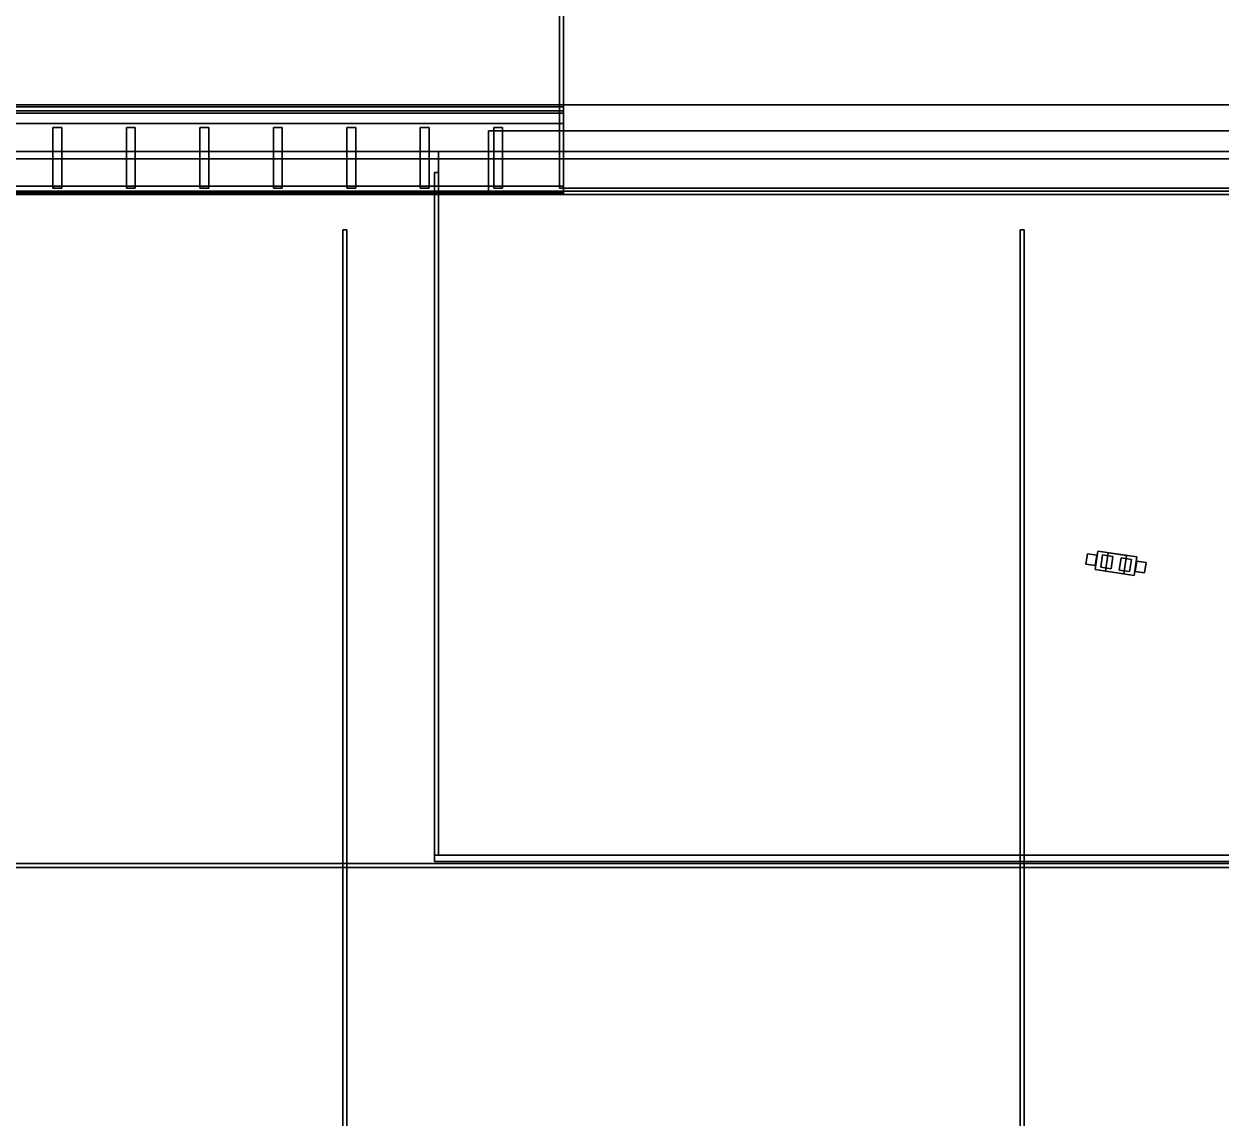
# Model space of a CAD drawing. Header units: metres. Extents: x -0.1 to 82.2, y -0.1 to 82.7.
# Drawn here: x 29.42 to 40.91, y 17.08 to 27.58 of the extents above; entities that cross this region are included whole.
import ezdxf

# ---------------------------------------------------------------- set-up
doc = ezdxf.new("R2010")
doc.units = ezdxf.units.M
for name, color, linetype in [('Entourage_Figures', 7, 'CONTINUOUS'), ('Entrance_Canopy', 7, 'CONTINUOUS'), ('Entrance_Portal', 7, 'CONTINUOUS'), ('Floor_Plates', 7, 'CONTINUOUS'), ('Podium_Fins', 7, 'CONTINUOUS'), ('Podium_Glazing', 7, 'CONTINUOUS'), ('Podium_Terrace', 7, 'CONTINUOUS'), ('Podium_Walls', 7, 'CONTINUOUS'), ('Site_Joints', 7, 'CONTINUOUS'), ('Site_Plaza', 7, 'CONTINUOUS')]:
    doc.layers.add(name, color=color, linetype=linetype)

msp = doc.modelspace()

# ---------------------------------------------------------------- linework, layer by layer
at = {"layer": 'Entourage_Figures'}
for points in [[(39.699, 22.339, 0.8), (39.726, 22.517, 0.8), (40.101, 22.461, 0.8), (40.074, 22.283, 0.8)], [(39.699, 22.339, 1.38), (40.074, 22.283, 1.38), (40.101, 22.461, 1.38), (39.726, 22.517, 1.38)], [(39.699, 22.339, 0.8), (39.699, 22.339, 1.38), (39.726, 22.517, 1.38), (39.726, 22.517, 0.8)], [(39.726, 22.517, 0.8), (39.726, 22.517, 1.38), (40.101, 22.461, 1.38), (40.101, 22.461, 0.8)], [(39.611, 22.393, 0.92), (39.626, 22.492, 0.92), (39.715, 22.479, 0.92), (39.7, 22.38, 0.92)], [(39.611, 22.393, 1.34), (39.7, 22.38, 1.34), (39.715, 22.479, 1.34), (39.626, 22.492, 1.34)], [(39.611, 22.393, 0.92), (39.611, 22.393, 1.34), (39.626, 22.492, 1.34), (39.626, 22.492, 0.92)], [(39.626, 22.492, 0.92), (39.626, 22.492, 1.34), (39.715, 22.479, 1.34), (39.715, 22.479, 0.92)], [(39.7, 22.38, 0.92), (39.715, 22.479, 0.92), (39.715, 22.479, 1.34), (39.7, 22.38, 1.34)], [(39.753, 22.362), (39.77, 22.48), (39.869, 22.465), (39.852, 22.347)], [(39.753, 22.362, 0.82), (39.852, 22.347, 0.82), (39.869, 22.465, 0.82), (39.77, 22.48, 0.82)], [(39.753, 22.362), (39.753, 22.362, 0.82), (39.77, 22.48, 0.82), (39.77, 22.48)], [(39.77, 22.48), (39.77, 22.48, 0.82), (39.869, 22.465, 0.82), (39.869, 22.465)], [(39.798, 22.325, 1.46), (39.825, 22.502, 1.46), (40.002, 22.476, 1.46), (39.975, 22.298, 1.46)], [(39.798, 22.325, 1.7), (39.975, 22.298, 1.7), (40.002, 22.476, 1.7), (39.825, 22.502, 1.7)], [(39.798, 22.325, 1.46), (39.798, 22.325, 1.7), (39.825, 22.502, 1.7), (39.825, 22.502, 1.46)], [(39.825, 22.502, 1.46), (39.825, 22.502, 1.7), (40.002, 22.476, 1.7), (40.002, 22.476, 1.46)], [(39.852, 22.347), (39.869, 22.465), (39.869, 22.465, 0.82), (39.852, 22.347, 0.82)], [(39.931, 22.335), (39.949, 22.453), (40.047, 22.438), (40.029, 22.32)], [(39.931, 22.335, 0.82), (40.029, 22.32, 0.82), (40.047, 22.438, 0.82), (39.949, 22.453, 0.82)], [(39.931, 22.335), (39.931, 22.335, 0.82), (39.949, 22.453, 0.82), (39.949, 22.453)], [(39.949, 22.453), (39.949, 22.453, 0.82), (40.047, 22.438, 0.82), (40.047, 22.438)], [(39.975, 22.298, 1.46), (40.002, 22.476, 1.46), (40.002, 22.476, 1.7), (39.975, 22.298, 1.7)], [(40.029, 22.32), (40.047, 22.438), (40.047, 22.438, 0.82), (40.029, 22.32, 0.82)], [(40.074, 22.283, 0.8), (40.101, 22.461, 0.8), (40.101, 22.461, 1.38), (40.074, 22.283, 1.38)], [(40.085, 22.321, 0.92), (40.1, 22.42, 0.92), (40.189, 22.407, 0.92), (40.174, 22.308, 0.92)], [(40.085, 22.321, 1.34), (40.174, 22.308, 1.34), (40.189, 22.407, 1.34), (40.1, 22.42, 1.34)], [(40.085, 22.321, 0.92), (40.085, 22.321, 1.34), (40.1, 22.42, 1.34), (40.1, 22.42, 0.92)], [(40.1, 22.42, 0.92), (40.1, 22.42, 1.34), (40.189, 22.407, 1.34), (40.189, 22.407, 0.92)], [(40.174, 22.308, 0.92), (40.189, 22.407, 0.92), (40.189, 22.407, 1.34), (40.174, 22.308, 1.34)], [(39.611, 22.393, 0.92), (39.7, 22.38, 0.92), (39.7, 22.38, 1.34), (39.611, 22.393, 1.34)], [(39.699, 22.339, 0.8), (40.074, 22.283, 0.8), (40.074, 22.283, 1.38), (39.699, 22.339, 1.38)], [(39.753, 22.362), (39.852, 22.347), (39.852, 22.347, 0.82), (39.753, 22.362, 0.82)], [(39.798, 22.325, 1.46), (39.975, 22.298, 1.46), (39.975, 22.298, 1.7), (39.798, 22.325, 1.7)], [(39.931, 22.335), (40.029, 22.32), (40.029, 22.32, 0.82), (39.931, 22.335, 0.82)], [(40.085, 22.321, 0.92), (40.174, 22.308, 0.92), (40.174, 22.308, 1.34), (40.085, 22.321, 1.34)]]:
    msp.add_3dface(points, dxfattribs=at)
at = {"layer": 'Entrance_Canopy'}
for points in [[(33.4, 19.6, 3.85), (33.4, 26.35, 3.85), (48.6, 26.35, 3.85), (48.6, 19.6, 3.85)], [(33.4, 19.6, 4.21), (48.6, 19.6, 4.21), (48.6, 26.35, 4.21), (33.4, 26.35, 4.21)], [(33.4, 19.6, 3.85), (33.4, 19.6, 4.21), (33.4, 26.35, 4.21), (33.4, 26.35, 3.85)], [(33.4, 26.35, 3.85), (33.4, 26.35, 4.21), (48.6, 26.35, 4.21), (48.6, 26.35, 3.85)], [(33.36, 19.6, 3.83), (33.36, 26.15, 3.83), (33.4, 26.15, 3.83), (33.4, 19.6, 3.83)], [(33.36, 19.6, 4.23), (33.4, 19.6, 4.23), (33.4, 26.15, 4.23), (33.36, 26.15, 4.23)], [(33.36, 19.6, 3.83), (33.36, 19.6, 4.23), (33.36, 26.15, 4.23), (33.36, 26.15, 3.83)], [(33.36, 26.15, 3.83), (33.36, 26.15, 4.23), (33.4, 26.15, 4.23), (33.4, 26.15, 3.83)], [(33.4, 19.6, 3.83), (33.4, 26.15, 3.83), (33.4, 26.15, 4.23), (33.4, 19.6, 4.23)], [(33.36, 19.54, 3.83), (33.36, 19.6, 3.83), (48.64, 19.6, 3.83), (48.64, 19.54, 3.83)], [(33.36, 19.54, 4.23), (48.64, 19.54, 4.23), (48.64, 19.6, 4.23), (33.36, 19.6, 4.23)], [(33.36, 19.54, 3.83), (33.36, 19.54, 4.23), (33.36, 19.6, 4.23), (33.36, 19.6, 3.83)], [(33.36, 19.6, 3.83), (33.36, 19.6, 4.23), (48.64, 19.6, 4.23), (48.64, 19.6, 3.83)], [(33.36, 19.6, 3.83), (33.4, 19.6, 3.83), (33.4, 19.6, 4.23), (33.36, 19.6, 4.23)], [(33.36, 19.54, 3.83), (48.64, 19.54, 3.83), (48.64, 19.54, 4.23), (33.36, 19.54, 4.23)], [(33.4, 19.6, 3.85), (48.6, 19.6, 3.85), (48.6, 19.6, 4.21), (33.4, 19.6, 4.21)]]:
    msp.add_3dface(points, dxfattribs=at)
at = {"layer": 'Entrance_Portal'}
for points in [[(34.56, 26, 0.22), (34.56, 27.7, 0.22), (34.6, 27.7, 0.22), (34.6, 26, 0.22)], [(34.56, 26, 16.75), (34.6, 26, 16.75), (34.6, 27.7, 16.75), (34.56, 27.7, 16.75)], [(34.56, 26, 0.22), (34.56, 26, 16.75), (34.56, 27.7, 16.75), (34.56, 27.7, 0.22)], [(34.6, 26, 0.22), (34.6, 27.7, 0.22), (34.6, 27.7, 16.75), (34.6, 26, 16.75)], [(34.6, 26, 16.75), (34.6, 27.7, 16.75), (47.4, 27.7, 16.75), (47.4, 26, 16.75)], [(34.6, 26, 17.2), (47.4, 26, 17.2), (47.4, 27.7, 17.2), (34.6, 27.7, 17.2)], [(34.6, 26, 16.75), (34.6, 26, 17.2), (34.6, 27.7, 17.2), (34.6, 27.7, 16.75)], [(33.88, 25.94, 0.22), (33.88, 26.55, 0.22), (34.6, 26.55, 0.22), (34.6, 25.94, 0.22)], [(33.88, 25.94, 17.2), (34.6, 25.94, 17.2), (34.6, 26.55, 17.2), (33.88, 26.55, 17.2)], [(33.88, 25.94, 0.22), (33.88, 25.94, 17.2), (33.88, 26.55, 17.2), (33.88, 26.55, 0.22)], [(33.88, 26.55, 0.22), (33.88, 26.55, 17.2), (34.6, 26.55, 17.2), (34.6, 26.55, 0.22)], [(33.88, 25.94, 16.75), (33.88, 26.55, 16.75), (48.12, 26.55, 16.75), (48.12, 25.94, 16.75)], [(33.88, 25.94, 17.2), (48.12, 25.94, 17.2), (48.12, 26.55, 17.2), (33.88, 26.55, 17.2)], [(33.88, 25.94, 16.75), (33.88, 25.94, 17.2), (33.88, 26.55, 17.2), (33.88, 26.55, 16.75)], [(33.88, 26.55, 16.75), (33.88, 26.55, 17.2), (48.12, 26.55, 17.2), (48.12, 26.55, 16.75)], [(34.6, 25.94, 0.22), (34.6, 26.55, 0.22), (34.6, 26.55, 17.2), (34.6, 25.94, 17.2)], [(34.56, 26, 0.22), (34.6, 26, 0.22), (34.6, 26, 16.75), (34.56, 26, 16.75)], [(34.6, 26, 16.75), (47.4, 26, 16.75), (47.4, 26, 17.2), (34.6, 26, 17.2)], [(33.88, 25.94, 0.22), (34.6, 25.94, 0.22), (34.6, 25.94, 17.2), (33.88, 25.94, 17.2)], [(33.88, 25.94, 16.75), (48.12, 25.94, 16.75), (48.12, 25.94, 17.2), (33.88, 25.94, 17.2)]]:
    msp.add_3dface(points, dxfattribs=at)
at = {"layer": 'Floor_Plates'}
for points in [[(18.8, 26.8, 4.72), (18.8, 70.7, 4.72), (63.2, 70.7, 4.72), (63.2, 26.8, 4.72)], [(18.8, 26.8, 5), (63.2, 26.8, 5), (63.2, 70.7, 5), (18.8, 70.7, 5)], [(18.8, 26.8, 8.92), (18.8, 70.7, 8.92), (63.2, 70.7, 8.92), (63.2, 26.8, 8.92)], [(18.8, 26.8, 9.2), (63.2, 26.8, 9.2), (63.2, 70.7, 9.2), (18.8, 70.7, 9.2)], [(18.8, 26.8, 13.12), (18.8, 70.7, 13.12), (63.2, 70.7, 13.12), (63.2, 26.8, 13.12)], [(18.8, 26.8, 13.4), (63.2, 26.8, 13.4), (63.2, 70.7, 13.4), (18.8, 70.7, 13.4)], [(18.8, 26.8, 4.72), (63.2, 26.8, 4.72), (63.2, 26.8, 5), (18.8, 26.8, 5)], [(18.8, 26.8, 8.92), (63.2, 26.8, 8.92), (63.2, 26.8, 9.2), (18.8, 26.8, 9.2)], [(18.8, 26.8, 13.12), (63.2, 26.8, 13.12), (63.2, 26.8, 13.4), (18.8, 26.8, 13.4)]]:
    msp.add_3dface(points, dxfattribs=at)
at = {"layer": 'Podium_Fins'}
for points in [[(29.7, 26.58, 0.28), (29.7, 26.58, 5.18), (29.785, 26.58, 5.18), (29.785, 26.58, 0.28)], [(29.7, 26.58, 0.28), (29.7, 26, 0.28), (29.7, 26, 5.18), (29.7, 26.58, 5.18)], [(29.7, 26.58, 0.28), (29.785, 26.58, 0.28), (29.785, 26, 0.28), (29.7, 26, 0.28)], [(29.7, 26.58, 5.18), (29.7, 26, 5.18), (29.785, 26, 5.18), (29.785, 26.58, 5.18)], [(29.7, 26.58, 5.28), (29.7, 26.58, 9.38), (29.785, 26.58, 9.38), (29.785, 26.58, 5.28)], [(29.7, 26.58, 5.28), (29.7, 26, 5.28), (29.7, 26, 9.38), (29.7, 26.58, 9.38)], [(29.7, 26.58, 5.28), (29.785, 26.58, 5.28), (29.785, 26, 5.28), (29.7, 26, 5.28)], [(29.7, 26.58, 9.38), (29.7, 26, 9.38), (29.785, 26, 9.38), (29.785, 26.58, 9.38)], [(29.7, 26.58, 9.48), (29.7, 26.58, 13.58), (29.785, 26.58, 13.58), (29.785, 26.58, 9.48)], [(29.7, 26.58, 9.48), (29.7, 26, 9.48), (29.7, 26, 13.58), (29.7, 26.58, 13.58)], [(29.7, 26.58, 9.48), (29.785, 26.58, 9.48), (29.785, 26, 9.48), (29.7, 26, 9.48)], [(29.7, 26.58, 13.58), (29.7, 26, 13.58), (29.785, 26, 13.58), (29.785, 26.58, 13.58)], [(29.7, 26.58, 13.68), (29.7, 26.58, 17.43), (29.785, 26.58, 17.43), (29.785, 26.58, 13.68)], [(29.7, 26.58, 13.68), (29.7, 26, 13.68), (29.7, 26, 17.43), (29.7, 26.58, 17.43)], [(29.7, 26.58, 13.68), (29.785, 26.58, 13.68), (29.785, 26, 13.68), (29.7, 26, 13.68)], [(29.7, 26.58, 17.43), (29.7, 26, 17.43), (29.785, 26, 17.43), (29.785, 26.58, 17.43)], [(29.785, 26.58, 0.28), (29.785, 26.58, 5.18), (29.785, 26, 5.18), (29.785, 26, 0.28)], [(29.785, 26.58, 5.28), (29.785, 26.58, 9.38), (29.785, 26, 9.38), (29.785, 26, 5.28)], [(29.785, 26.58, 9.48), (29.785, 26.58, 13.58), (29.785, 26, 13.58), (29.785, 26, 9.48)], [(29.785, 26.58, 13.68), (29.785, 26.58, 17.43), (29.785, 26, 17.43), (29.785, 26, 13.68)], [(30.405, 26.58, 0.28), (30.405, 26.58, 5.18), (30.49, 26.58, 5.18), (30.49, 26.58, 0.28)], [(30.405, 26.58, 0.28), (30.405, 26, 0.28), (30.405, 26, 5.18), (30.405, 26.58, 5.18)], [(30.405, 26.58, 0.28), (30.49, 26.58, 0.28), (30.49, 26, 0.28), (30.405, 26, 0.28)], [(30.405, 26.58, 5.18), (30.405, 26, 5.18), (30.49, 26, 5.18), (30.49, 26.58, 5.18)], [(30.405, 26.58, 5.28), (30.405, 26.58, 9.38), (30.49, 26.58, 9.38), (30.49, 26.58, 5.28)], [(30.405, 26.58, 5.28), (30.405, 26, 5.28), (30.405, 26, 9.38), (30.405, 26.58, 9.38)], [(30.405, 26.58, 5.28), (30.49, 26.58, 5.28), (30.49, 26, 5.28), (30.405, 26, 5.28)], [(30.405, 26.58, 9.38), (30.405, 26, 9.38), (30.49, 26, 9.38), (30.49, 26.58, 9.38)], [(30.405, 26.58, 9.48), (30.405, 26.58, 13.58), (30.49, 26.58, 13.58), (30.49, 26.58, 9.48)], [(30.405, 26.58, 9.48), (30.405, 26, 9.48), (30.405, 26, 13.58), (30.405, 26.58, 13.58)], [(30.405, 26.58, 9.48), (30.49, 26.58, 9.48), (30.49, 26, 9.48), (30.405, 26, 9.48)], [(30.405, 26.58, 13.58), (30.405, 26, 13.58), (30.49, 26, 13.58), (30.49, 26.58, 13.58)], [(30.405, 26.58, 13.68), (30.405, 26.58, 17.43), (30.49, 26.58, 17.43), (30.49, 26.58, 13.68)], [(30.405, 26.58, 13.68), (30.405, 26, 13.68), (30.405, 26, 17.43), (30.405, 26.58, 17.43)], [(30.405, 26.58, 13.68), (30.49, 26.58, 13.68), (30.49, 26, 13.68), (30.405, 26, 13.68)], [(30.405, 26.58, 17.43), (30.405, 26, 17.43), (30.49, 26, 17.43), (30.49, 26.58, 17.43)], [(30.49, 26.58, 0.28), (30.49, 26.58, 5.18), (30.49, 26, 5.18), (30.49, 26, 0.28)], [(30.49, 26.58, 5.28), (30.49, 26.58, 9.38), (30.49, 26, 9.38), (30.49, 26, 5.28)], [(30.49, 26.58, 9.48), (30.49, 26.58, 13.58), (30.49, 26, 13.58), (30.49, 26, 9.48)], [(30.49, 26.58, 13.68), (30.49, 26.58, 17.43), (30.49, 26, 17.43), (30.49, 26, 13.68)], [(31.11, 26.58, 0.28), (31.11, 26.58, 5.18), (31.195, 26.58, 5.18), (31.195, 26.58, 0.28)], [(31.11, 26.58, 0.28), (31.11, 26, 0.28), (31.11, 26, 5.18), (31.11, 26.58, 5.18)], [(31.11, 26.58, 0.28), (31.195, 26.58, 0.28), (31.195, 26, 0.28), (31.11, 26, 0.28)], [(31.11, 26.58, 5.18), (31.11, 26, 5.18), (31.195, 26, 5.18), (31.195, 26.58, 5.18)], [(31.11, 26.58, 5.28), (31.11, 26.58, 9.38), (31.195, 26.58, 9.38), (31.195, 26.58, 5.28)], [(31.11, 26.58, 5.28), (31.11, 26, 5.28), (31.11, 26, 9.38), (31.11, 26.58, 9.38)], [(31.11, 26.58, 5.28), (31.195, 26.58, 5.28), (31.195, 26, 5.28), (31.11, 26, 5.28)], [(31.11, 26.58, 9.38), (31.11, 26, 9.38), (31.195, 26, 9.38), (31.195, 26.58, 9.38)], [(31.11, 26.58, 9.48), (31.11, 26.58, 13.58), (31.195, 26.58, 13.58), (31.195, 26.58, 9.48)], [(31.11, 26.58, 9.48), (31.11, 26, 9.48), (31.11, 26, 13.58), (31.11, 26.58, 13.58)], [(31.11, 26.58, 9.48), (31.195, 26.58, 9.48), (31.195, 26, 9.48), (31.11, 26, 9.48)], [(31.11, 26.58, 13.58), (31.11, 26, 13.58), (31.195, 26, 13.58), (31.195, 26.58, 13.58)], [(31.11, 26.58, 13.68), (31.11, 26.58, 17.43), (31.195, 26.58, 17.43), (31.195, 26.58, 13.68)], [(31.11, 26.58, 13.68), (31.11, 26, 13.68), (31.11, 26, 17.43), (31.11, 26.58, 17.43)], [(31.11, 26.58, 13.68), (31.195, 26.58, 13.68), (31.195, 26, 13.68), (31.11, 26, 13.68)], [(31.11, 26.58, 17.43), (31.11, 26, 17.43), (31.195, 26, 17.43), (31.195, 26.58, 17.43)], [(31.195, 26.58, 0.28), (31.195, 26.58, 5.18), (31.195, 26, 5.18), (31.195, 26, 0.28)], [(31.195, 26.58, 5.28), (31.195, 26.58, 9.38), (31.195, 26, 9.38), (31.195, 26, 5.28)], [(31.195, 26.58, 9.48), (31.195, 26.58, 13.58), (31.195, 26, 13.58), (31.195, 26, 9.48)], [(31.195, 26.58, 13.68), (31.195, 26.58, 17.43), (31.195, 26, 17.43), (31.195, 26, 13.68)], [(31.815, 26.58, 0.28), (31.815, 26.58, 5.18), (31.9, 26.58, 5.18), (31.9, 26.58, 0.28)], [(31.815, 26.58, 0.28), (31.815, 26, 0.28), (31.815, 26, 5.18), (31.815, 26.58, 5.18)], [(31.815, 26.58, 0.28), (31.9, 26.58, 0.28), (31.9, 26, 0.28), (31.815, 26, 0.28)], [(31.815, 26.58, 5.18), (31.815, 26, 5.18), (31.9, 26, 5.18), (31.9, 26.58, 5.18)], [(31.815, 26.58, 5.28), (31.815, 26.58, 9.38), (31.9, 26.58, 9.38), (31.9, 26.58, 5.28)], [(31.815, 26.58, 5.28), (31.815, 26, 5.28), (31.815, 26, 9.38), (31.815, 26.58, 9.38)], [(31.815, 26.58, 5.28), (31.9, 26.58, 5.28), (31.9, 26, 5.28), (31.815, 26, 5.28)], [(31.815, 26.58, 9.38), (31.815, 26, 9.38), (31.9, 26, 9.38), (31.9, 26.58, 9.38)], [(31.815, 26.58, 9.48), (31.815, 26.58, 13.58), (31.9, 26.58, 13.58), (31.9, 26.58, 9.48)], [(31.815, 26.58, 9.48), (31.815, 26, 9.48), (31.815, 26, 13.58), (31.815, 26.58, 13.58)], [(31.815, 26.58, 9.48), (31.9, 26.58, 9.48), (31.9, 26, 9.48), (31.815, 26, 9.48)], [(31.815, 26.58, 13.58), (31.815, 26, 13.58), (31.9, 26, 13.58), (31.9, 26.58, 13.58)], [(31.815, 26.58, 13.68), (31.815, 26.58, 17.43), (31.9, 26.58, 17.43), (31.9, 26.58, 13.68)], [(31.815, 26.58, 13.68), (31.815, 26, 13.68), (31.815, 26, 17.43), (31.815, 26.58, 17.43)], [(31.815, 26.58, 13.68), (31.9, 26.58, 13.68), (31.9, 26, 13.68), (31.815, 26, 13.68)], [(31.815, 26.58, 17.43), (31.815, 26, 17.43), (31.9, 26, 17.43), (31.9, 26.58, 17.43)], [(31.9, 26.58, 0.28), (31.9, 26.58, 5.18), (31.9, 26, 5.18), (31.9, 26, 0.28)], [(31.9, 26.58, 5.28), (31.9, 26.58, 9.38), (31.9, 26, 9.38), (31.9, 26, 5.28)], [(31.9, 26.58, 9.48), (31.9, 26.58, 13.58), (31.9, 26, 13.58), (31.9, 26, 9.48)], [(31.9, 26.58, 13.68), (31.9, 26.58, 17.43), (31.9, 26, 17.43), (31.9, 26, 13.68)], [(32.52, 26.58, 0.28), (32.52, 26.58, 5.18), (32.605, 26.58, 5.18), (32.605, 26.58, 0.28)], [(32.52, 26.58, 0.28), (32.52, 26, 0.28), (32.52, 26, 5.18), (32.52, 26.58, 5.18)], [(32.52, 26.58, 0.28), (32.605, 26.58, 0.28), (32.605, 26, 0.28), (32.52, 26, 0.28)], [(32.52, 26.58, 5.18), (32.52, 26, 5.18), (32.605, 26, 5.18), (32.605, 26.58, 5.18)], [(32.52, 26.58, 5.28), (32.52, 26.58, 9.38), (32.605, 26.58, 9.38), (32.605, 26.58, 5.28)], [(32.52, 26.58, 5.28), (32.52, 26, 5.28), (32.52, 26, 9.38), (32.52, 26.58, 9.38)], [(32.52, 26.58, 5.28), (32.605, 26.58, 5.28), (32.605, 26, 5.28), (32.52, 26, 5.28)], [(32.52, 26.58, 9.38), (32.52, 26, 9.38), (32.605, 26, 9.38), (32.605, 26.58, 9.38)], [(32.52, 26.58, 9.48), (32.52, 26.58, 13.58), (32.605, 26.58, 13.58), (32.605, 26.58, 9.48)], [(32.52, 26.58, 9.48), (32.52, 26, 9.48), (32.52, 26, 13.58), (32.52, 26.58, 13.58)], [(32.52, 26.58, 9.48), (32.605, 26.58, 9.48), (32.605, 26, 9.48), (32.52, 26, 9.48)], [(32.52, 26.58, 13.58), (32.52, 26, 13.58), (32.605, 26, 13.58), (32.605, 26.58, 13.58)], [(32.52, 26.58, 13.68), (32.52, 26.58, 17.43), (32.605, 26.58, 17.43), (32.605, 26.58, 13.68)], [(32.52, 26.58, 13.68), (32.52, 26, 13.68), (32.52, 26, 17.43), (32.52, 26.58, 17.43)], [(32.52, 26.58, 13.68), (32.605, 26.58, 13.68), (32.605, 26, 13.68), (32.52, 26, 13.68)], [(32.52, 26.58, 17.43), (32.52, 26, 17.43), (32.605, 26, 17.43), (32.605, 26.58, 17.43)], [(32.605, 26.58, 0.28), (32.605, 26.58, 5.18), (32.605, 26, 5.18), (32.605, 26, 0.28)], [(32.605, 26.58, 5.28), (32.605, 26.58, 9.38), (32.605, 26, 9.38), (32.605, 26, 5.28)], [(32.605, 26.58, 9.48), (32.605, 26.58, 13.58), (32.605, 26, 13.58), (32.605, 26, 9.48)], [(32.605, 26.58, 13.68), (32.605, 26.58, 17.43), (32.605, 26, 17.43), (32.605, 26, 13.68)], [(33.225, 26.58, 0.28), (33.225, 26.58, 5.18), (33.31, 26.58, 5.18), (33.31, 26.58, 0.28)], [(33.225, 26.58, 0.28), (33.225, 26, 0.28), (33.225, 26, 5.18), (33.225, 26.58, 5.18)], [(33.225, 26.58, 0.28), (33.31, 26.58, 0.28), (33.31, 26, 0.28), (33.225, 26, 0.28)], [(33.225, 26.58, 5.18), (33.225, 26, 5.18), (33.31, 26, 5.18), (33.31, 26.58, 5.18)], [(33.225, 26.58, 5.28), (33.225, 26.58, 9.38), (33.31, 26.58, 9.38), (33.31, 26.58, 5.28)], [(33.225, 26.58, 5.28), (33.225, 26, 5.28), (33.225, 26, 9.38), (33.225, 26.58, 9.38)], [(33.225, 26.58, 5.28), (33.31, 26.58, 5.28), (33.31, 26, 5.28), (33.225, 26, 5.28)], [(33.225, 26.58, 9.38), (33.225, 26, 9.38), (33.31, 26, 9.38), (33.31, 26.58, 9.38)], [(33.225, 26.58, 9.48), (33.225, 26.58, 13.58), (33.31, 26.58, 13.58), (33.31, 26.58, 9.48)], [(33.225, 26.58, 9.48), (33.225, 26, 9.48), (33.225, 26, 13.58), (33.225, 26.58, 13.58)], [(33.225, 26.58, 9.48), (33.31, 26.58, 9.48), (33.31, 26, 9.48), (33.225, 26, 9.48)], [(33.225, 26.58, 13.58), (33.225, 26, 13.58), (33.31, 26, 13.58), (33.31, 26.58, 13.58)], [(33.225, 26.58, 13.68), (33.225, 26.58, 17.43), (33.31, 26.58, 17.43), (33.31, 26.58, 13.68)], [(33.225, 26.58, 13.68), (33.225, 26, 13.68), (33.225, 26, 17.43), (33.225, 26.58, 17.43)], [(33.225, 26.58, 13.68), (33.31, 26.58, 13.68), (33.31, 26, 13.68), (33.225, 26, 13.68)], [(33.225, 26.58, 17.43), (33.225, 26, 17.43), (33.31, 26, 17.43), (33.31, 26.58, 17.43)], [(33.31, 26.58, 0.28), (33.31, 26.58, 5.18), (33.31, 26, 5.18), (33.31, 26, 0.28)], [(33.31, 26.58, 5.28), (33.31, 26.58, 9.38), (33.31, 26, 9.38), (33.31, 26, 5.28)], [(33.31, 26.58, 9.48), (33.31, 26.58, 13.58), (33.31, 26, 13.58), (33.31, 26, 9.48)], [(33.31, 26.58, 13.68), (33.31, 26.58, 17.43), (33.31, 26, 17.43), (33.31, 26, 13.68)], [(33.93, 26.58, 0.28), (33.93, 26.58, 5.18), (34.015, 26.58, 5.18), (34.015, 26.58, 0.28)], [(33.93, 26.58, 0.28), (33.93, 26, 0.28), (33.93, 26, 5.18), (33.93, 26.58, 5.18)], [(33.93, 26.58, 0.28), (34.015, 26.58, 0.28), (34.015, 26, 0.28), (33.93, 26, 0.28)], [(33.93, 26.58, 5.18), (33.93, 26, 5.18), (34.015, 26, 5.18), (34.015, 26.58, 5.18)], [(33.93, 26.58, 5.28), (33.93, 26.58, 9.38), (34.015, 26.58, 9.38), (34.015, 26.58, 5.28)], [(33.93, 26.58, 5.28), (33.93, 26, 5.28), (33.93, 26, 9.38), (33.93, 26.58, 9.38)], [(33.93, 26.58, 5.28), (34.015, 26.58, 5.28), (34.015, 26, 5.28), (33.93, 26, 5.28)], [(33.93, 26.58, 9.38), (33.93, 26, 9.38), (34.015, 26, 9.38), (34.015, 26.58, 9.38)], [(33.93, 26.58, 9.48), (33.93, 26.58, 13.58), (34.015, 26.58, 13.58), (34.015, 26.58, 9.48)], [(33.93, 26.58, 9.48), (33.93, 26, 9.48), (33.93, 26, 13.58), (33.93, 26.58, 13.58)], [(33.93, 26.58, 9.48), (34.015, 26.58, 9.48), (34.015, 26, 9.48), (33.93, 26, 9.48)], [(33.93, 26.58, 13.58), (33.93, 26, 13.58), (34.015, 26, 13.58), (34.015, 26.58, 13.58)], [(33.93, 26.58, 13.68), (33.93, 26.58, 17.43), (34.015, 26.58, 17.43), (34.015, 26.58, 13.68)], [(33.93, 26.58, 13.68), (33.93, 26, 13.68), (33.93, 26, 17.43), (33.93, 26.58, 17.43)], [(33.93, 26.58, 13.68), (34.015, 26.58, 13.68), (34.015, 26, 13.68), (33.93, 26, 13.68)], [(33.93, 26.58, 17.43), (33.93, 26, 17.43), (34.015, 26, 17.43), (34.015, 26.58, 17.43)], [(34.015, 26.58, 0.28), (34.015, 26.58, 5.18), (34.015, 26, 5.18), (34.015, 26, 0.28)], [(34.015, 26.58, 5.28), (34.015, 26.58, 9.38), (34.015, 26, 9.38), (34.015, 26, 5.28)], [(34.015, 26.58, 9.48), (34.015, 26.58, 13.58), (34.015, 26, 13.58), (34.015, 26, 9.48)], [(34.015, 26.58, 13.68), (34.015, 26.58, 17.43), (34.015, 26, 17.43), (34.015, 26, 13.68)], [(19.7, 26.02, 4.965), (19.7, 26.02, 5.035), (34.6, 26.02, 5.035), (34.6, 26.02, 4.965)], [(19.7, 26.02, 4.965), (34.6, 26.02, 4.965), (34.6, 25.955, 4.965), (19.7, 25.955, 4.965)], [(19.7, 26.02, 5.035), (19.7, 25.955, 5.035), (34.6, 25.955, 5.035), (34.6, 26.02, 5.035)], [(19.7, 26.02, 9.165), (19.7, 26.02, 9.235), (34.6, 26.02, 9.235), (34.6, 26.02, 9.165)], [(19.7, 26.02, 9.165), (34.6, 26.02, 9.165), (34.6, 25.955, 9.165), (19.7, 25.955, 9.165)], [(19.7, 26.02, 9.235), (19.7, 25.955, 9.235), (34.6, 25.955, 9.235), (34.6, 26.02, 9.235)], [(19.7, 26.02, 13.365), (19.7, 26.02, 13.435), (34.6, 26.02, 13.435), (34.6, 26.02, 13.365)], [(19.7, 26.02, 13.365), (34.6, 26.02, 13.365), (34.6, 25.955, 13.365), (19.7, 25.955, 13.365)], [(19.7, 26.02, 13.435), (19.7, 25.955, 13.435), (34.6, 25.955, 13.435), (34.6, 26.02, 13.435)], [(29.7, 26, 0.28), (29.785, 26, 0.28), (29.785, 26, 5.18), (29.7, 26, 5.18)], [(29.7, 26, 5.28), (29.785, 26, 5.28), (29.785, 26, 9.38), (29.7, 26, 9.38)], [(29.7, 26, 9.48), (29.785, 26, 9.48), (29.785, 26, 13.58), (29.7, 26, 13.58)], [(29.7, 26, 13.68), (29.785, 26, 13.68), (29.785, 26, 17.43), (29.7, 26, 17.43)], [(30.405, 26, 0.28), (30.49, 26, 0.28), (30.49, 26, 5.18), (30.405, 26, 5.18)], [(30.405, 26, 5.28), (30.49, 26, 5.28), (30.49, 26, 9.38), (30.405, 26, 9.38)], [(30.405, 26, 9.48), (30.49, 26, 9.48), (30.49, 26, 13.58), (30.405, 26, 13.58)], [(30.405, 26, 13.68), (30.49, 26, 13.68), (30.49, 26, 17.43), (30.405, 26, 17.43)], [(31.11, 26, 0.28), (31.195, 26, 0.28), (31.195, 26, 5.18), (31.11, 26, 5.18)], [(31.11, 26, 5.28), (31.195, 26, 5.28), (31.195, 26, 9.38), (31.11, 26, 9.38)], [(31.11, 26, 9.48), (31.195, 26, 9.48), (31.195, 26, 13.58), (31.11, 26, 13.58)], [(31.11, 26, 13.68), (31.195, 26, 13.68), (31.195, 26, 17.43), (31.11, 26, 17.43)], [(31.815, 26, 0.28), (31.9, 26, 0.28), (31.9, 26, 5.18), (31.815, 26, 5.18)], [(31.815, 26, 5.28), (31.9, 26, 5.28), (31.9, 26, 9.38), (31.815, 26, 9.38)], [(31.815, 26, 9.48), (31.9, 26, 9.48), (31.9, 26, 13.58), (31.815, 26, 13.58)], [(31.815, 26, 13.68), (31.9, 26, 13.68), (31.9, 26, 17.43), (31.815, 26, 17.43)], [(32.52, 26, 0.28), (32.605, 26, 0.28), (32.605, 26, 5.18), (32.52, 26, 5.18)], [(32.52, 26, 5.28), (32.605, 26, 5.28), (32.605, 26, 9.38), (32.52, 26, 9.38)], [(32.52, 26, 9.48), (32.605, 26, 9.48), (32.605, 26, 13.58), (32.52, 26, 13.58)], [(32.52, 26, 13.68), (32.605, 26, 13.68), (32.605, 26, 17.43), (32.52, 26, 17.43)], [(33.225, 26, 0.28), (33.31, 26, 0.28), (33.31, 26, 5.18), (33.225, 26, 5.18)], [(33.225, 26, 5.28), (33.31, 26, 5.28), (33.31, 26, 9.38), (33.225, 26, 9.38)], [(33.225, 26, 9.48), (33.31, 26, 9.48), (33.31, 26, 13.58), (33.225, 26, 13.58)], [(33.225, 26, 13.68), (33.31, 26, 13.68), (33.31, 26, 17.43), (33.225, 26, 17.43)], [(33.93, 26, 0.28), (34.015, 26, 0.28), (34.015, 26, 5.18), (33.93, 26, 5.18)], [(33.93, 26, 5.28), (34.015, 26, 5.28), (34.015, 26, 9.38), (33.93, 26, 9.38)], [(33.93, 26, 9.48), (34.015, 26, 9.48), (34.015, 26, 13.58), (33.93, 26, 13.58)], [(33.93, 26, 13.68), (34.015, 26, 13.68), (34.015, 26, 17.43), (33.93, 26, 17.43)], [(34.6, 26.02, 4.965), (34.6, 26.02, 5.035), (34.6, 25.955, 5.035), (34.6, 25.955, 4.965)], [(34.6, 26.02, 9.165), (34.6, 26.02, 9.235), (34.6, 25.955, 9.235), (34.6, 25.955, 9.165)], [(34.6, 26.02, 13.365), (34.6, 26.02, 13.435), (34.6, 25.955, 13.435), (34.6, 25.955, 13.365)], [(19.7, 25.955, 4.965), (34.6, 25.955, 4.965), (34.6, 25.955, 5.035), (19.7, 25.955, 5.035)], [(19.7, 25.955, 9.165), (34.6, 25.955, 9.165), (34.6, 25.955, 9.235), (19.7, 25.955, 9.235)], [(19.7, 25.955, 13.365), (34.6, 25.955, 13.365), (34.6, 25.955, 13.435), (19.7, 25.955, 13.435)]]:
    msp.add_3dface(points, dxfattribs=at)
at = {"layer": 'Podium_Glazing'}
for points in [[(19.7, 26.74, 0.22), (19.7, 26.74, 17.2), (34.6, 26.74, 17.2), (34.6, 26.74, 0.22)], [(19.7, 26.74, 0.22), (34.6, 26.74, 0.22), (34.6, 26.72, 0.22), (19.7, 26.72, 0.22)], [(19.7, 26.74, 17.2), (19.7, 26.72, 17.2), (34.6, 26.72, 17.2), (34.6, 26.74, 17.2)], [(19.7, 26.72, 0.22), (34.6, 26.72, 0.22), (34.6, 26.72, 17.2), (19.7, 26.72, 17.2)], [(34.6, 26.74, 0.22), (34.6, 26.74, 17.2), (34.6, 26.72, 17.2), (34.6, 26.72, 0.22)]]:
    msp.add_3dface(points, dxfattribs=at)
at = {"layer": 'Podium_Terrace'}
for points in [[(18.35, 26.35, 17.601), (18.35, 35.46, 17.601), (63.65, 35.46, 17.601), (63.65, 26.35, 17.601)], [(18.35, 26.35, 17.655), (63.65, 26.35, 17.655), (63.65, 35.46, 17.655), (18.35, 35.46, 17.655)], [(18.35, 26.35, 17.601), (63.65, 26.35, 17.601), (63.65, 26.35, 17.655), (18.35, 26.35, 17.655)]]:
    msp.add_3dface(points, dxfattribs=at)
at = {"layer": 'Podium_Walls'}
for points in [[(17.94, 25.94, 17.2), (17.94, 71.56, 17.2), (64.06, 71.56, 17.2), (64.06, 25.94, 17.2)], [(17.94, 25.94, 17.6), (64.06, 25.94, 17.6), (64.06, 71.56, 17.6), (17.94, 71.56, 17.6)], [(19.7, 26.78, 4.91), (19.7, 26.78, 5.09), (34.6, 26.78, 5.09), (34.6, 26.78, 4.91)], [(19.7, 26.78, 4.91), (34.6, 26.78, 4.91), (34.6, 26.62, 4.91), (19.7, 26.62, 4.91)], [(19.7, 26.78, 5.09), (19.7, 26.62, 5.09), (34.6, 26.62, 5.09), (34.6, 26.78, 5.09)], [(19.7, 26.78, 9.11), (19.7, 26.78, 9.29), (34.6, 26.78, 9.29), (34.6, 26.78, 9.11)], [(19.7, 26.78, 9.11), (34.6, 26.78, 9.11), (34.6, 26.62, 9.11), (19.7, 26.62, 9.11)], [(19.7, 26.78, 9.29), (19.7, 26.62, 9.29), (34.6, 26.62, 9.29), (34.6, 26.78, 9.29)], [(19.7, 26.78, 13.31), (19.7, 26.78, 13.49), (34.6, 26.78, 13.49), (34.6, 26.78, 13.31)], [(19.7, 26.78, 13.31), (34.6, 26.78, 13.31), (34.6, 26.62, 13.31), (19.7, 26.62, 13.31)], [(19.7, 26.78, 13.49), (19.7, 26.62, 13.49), (34.6, 26.62, 13.49), (34.6, 26.78, 13.49)], [(34.6, 26.78, 4.91), (34.6, 26.78, 5.09), (34.6, 26.62, 5.09), (34.6, 26.62, 4.91)], [(34.6, 26.78, 9.11), (34.6, 26.78, 9.29), (34.6, 26.62, 9.29), (34.6, 26.62, 9.11)], [(34.6, 26.78, 13.31), (34.6, 26.78, 13.49), (34.6, 26.62, 13.49), (34.6, 26.62, 13.31)], [(19.7, 26.62, 4.91), (34.6, 26.62, 4.91), (34.6, 26.62, 5.09), (19.7, 26.62, 5.09)], [(19.7, 26.62, 9.11), (34.6, 26.62, 9.11), (34.6, 26.62, 9.29), (19.7, 26.62, 9.29)], [(19.7, 26.62, 13.31), (34.6, 26.62, 13.31), (34.6, 26.62, 13.49), (19.7, 26.62, 13.49)], [(19.55, 25.97), (19.55, 26.28), (62.45, 26.28), (62.45, 25.97)], [(19.55, 25.97, 0.22), (62.45, 25.97, 0.22), (62.45, 26.28, 0.22), (19.55, 26.28, 0.22)], [(19.55, 26.28), (19.55, 26.28, 0.22), (62.45, 26.28, 0.22), (62.45, 26.28)], [(19.55, 25.97), (62.45, 25.97), (62.45, 25.97, 0.22), (19.55, 25.97, 0.22)], [(17.94, 25.94, 17.2), (64.06, 25.94, 17.2), (64.06, 25.94, 17.6), (17.94, 25.94, 17.6)]]:
    msp.add_3dface(points, dxfattribs=at)
at = {"layer": 'Site_Joints'}
for points in [[(32.48, 0.5, 0.002), (32.48, 25.6, 0.002), (32.52, 25.6, 0.002), (32.52, 0.5, 0.002)], [(32.48, 0.5, 0.01), (32.52, 0.5, 0.01), (32.52, 25.6, 0.01), (32.48, 25.6, 0.01)], [(32.48, 0.5, 0.002), (32.48, 0.5, 0.01), (32.48, 25.6, 0.01), (32.48, 25.6, 0.002)], [(32.48, 25.6, 0.002), (32.48, 25.6, 0.01), (32.52, 25.6, 0.01), (32.52, 25.6, 0.002)], [(32.52, 0.5, 0.002), (32.52, 25.6, 0.002), (32.52, 25.6, 0.01), (32.52, 0.5, 0.01)], [(38.98, 0.5, 0.002), (38.98, 25.6, 0.002), (39.02, 25.6, 0.002), (39.02, 0.5, 0.002)], [(38.98, 0.5, 0.01), (39.02, 0.5, 0.01), (39.02, 25.6, 0.01), (38.98, 25.6, 0.01)], [(38.98, 0.5, 0.002), (38.98, 0.5, 0.01), (38.98, 25.6, 0.01), (38.98, 25.6, 0.002)], [(38.98, 25.6, 0.002), (38.98, 25.6, 0.01), (39.02, 25.6, 0.01), (39.02, 25.6, 0.002)], [(39.02, 0.5, 0.002), (39.02, 25.6, 0.002), (39.02, 25.6, 0.01), (39.02, 0.5, 0.01)], [(0.5, 19.48, 0.002), (0.5, 19.52, 0.002), (81.5, 19.52, 0.002), (81.5, 19.48, 0.002)], [(0.5, 19.48, 0.01), (81.5, 19.48, 0.01), (81.5, 19.52, 0.01), (0.5, 19.52, 0.01)], [(0.5, 19.52, 0.002), (0.5, 19.52, 0.01), (81.5, 19.52, 0.01), (81.5, 19.52, 0.002)], [(0.5, 19.48, 0.002), (81.5, 19.48, 0.002), (81.5, 19.48, 0.01), (0.5, 19.48, 0.01)]]:
    msp.add_3dface(points, dxfattribs=at)
at = {"layer": 'Site_Plaza'}
for points in [[(-0.15, -0.15, -0.18), (-0.15, 82.65, -0.18), (82.15, 82.65, -0.18), (82.15, -0.15, -0.18)], [(-0.15, -0.15, -0.02), (82.15, -0.15, -0.02), (82.15, 82.65, -0.02), (-0.15, 82.65, -0.02)], [(0, 0, -0.6), (0, 82.5, -0.6), (82, 82.5, -0.6), (82, 0, -0.6)], [(0, 0), (82, 0), (82, 82.5), (0, 82.5)]]:
    msp.add_3dface(points, dxfattribs=at)

doc.saveas('drawing.dxf')
